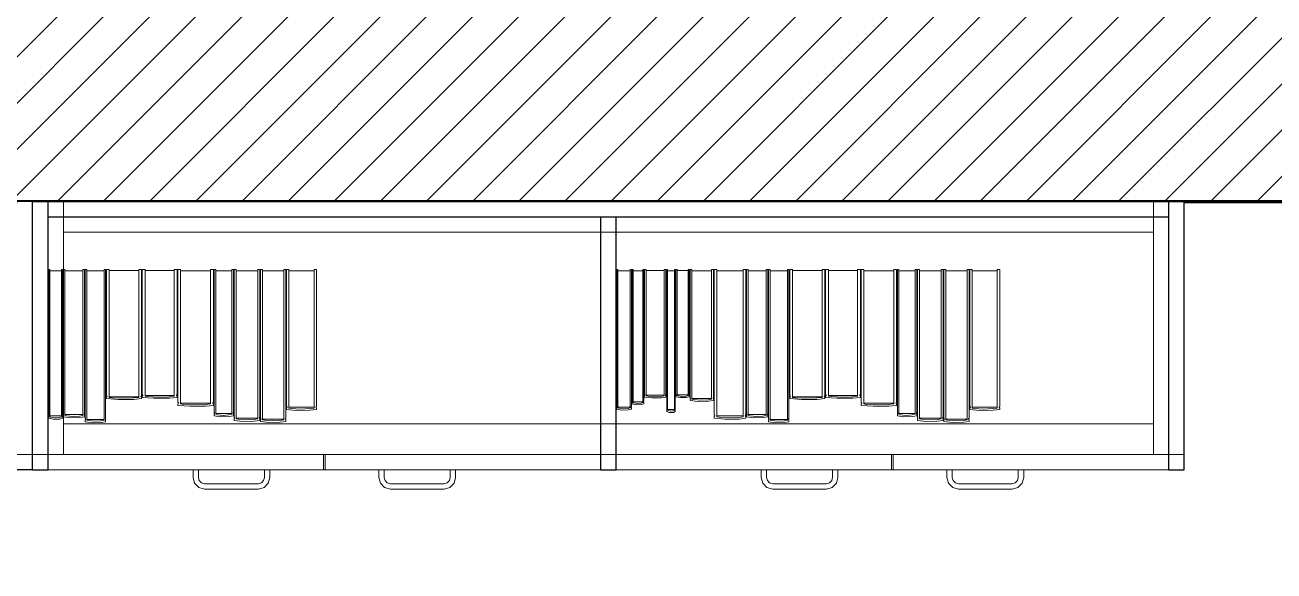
# Model space of a CAD drawing. Header units: inches. Extents: x -38 to 5698, y -33 to 92.
# Drawn here: x 324.61 to 326.237, y 10.968 to 11.68 of the extents above; entities that cross this region are included whole.
import ezdxf

# ---------------------------------------------------------------- set-up
doc = ezdxf.new("R2010")
doc.units = ezdxf.units.IN
doc.header["$MEASUREMENT"] = 0
doc.set_wipeout_variables(frame=1)
doc.linetypes.add('Wipeout_Contour', pattern=[1, 0, -1])
for name, color, linetype in [('02 _ ARQ _ ZON _ Espacio.3D', 7, 'Continuous'), ('Estructura - 04 MURO', 253, 'Continuous'), ('Interior - Mobiliario', 7, 'Continuous')]:
    doc.layers.add(name, color=color, linetype=linetype)

msp = doc.modelspace()

# ---------------------------------------------------------------- linework, layer by layer
at = {"layer": '02 _ ARQ _ ZON _ Espacio.3D', "color": 254, "linetype": 'Continuous', "lineweight": 0, "flags": 128}
msp.add_lwpolyline([(321.57, 16.9), (321.22, 16.9), (321.22, 7.7), (321.57, 7.7), (321.57, 8.1), (322.07, 8.1), (322.07, 7.35), (328.17, 7.35), (328.17, 7.7), (328.57, 7.7), (328.57, 8.1), (328.92, 8.1), (328.92, 11.45), (323.12, 11.45), (323.12, 16.1), (321.57, 16.1)], close=True, dxfattribs=at)
at = {"layer": 'Interior - Mobiliario', "color": 175, "linetype": 'Continuous', "lineweight": 13}
for p, q in [((324.64, 11.43), (326.1, 11.43)), ((324.64, 11.12), (324.64, 11.43)), ((326.1, 11.43), (326.1, 11.12)), ((324.66, 11.16), (324.66, 11.41)), ((326.08, 11.41), (326.08, 11.16)), ((324.6574, 11.1693), (324.6574, 11.3613)), ((324.6574, 11.3613), (324.6589, 11.3613)), ((324.6589, 11.3613), (324.6589, 11.1716)), ((324.6599, 11.1734), (324.6599, 11.3613)), ((324.6599, 11.3613), (324.6621, 11.3613)), ((324.6621, 11.3613), (324.6621, 11.1711)), ((324.6621, 11.3594), (324.6853, 11.3594)), ((324.6853, 11.1711), (324.6853, 11.3613)), ((324.6853, 11.3613), (324.6875, 11.3613)), ((324.6875, 11.3613), (324.6875, 11.1734)), ((324.6885, 11.1671), (324.6885, 11.3613)), ((324.6885, 11.3613), (324.6907, 11.3613)), ((324.6907, 11.3613), (324.6907, 11.1648)), ((324.6907, 11.3594), (324.713, 11.3594)), ((324.713, 11.1648), (324.713, 11.3613)), ((324.713, 11.3613), (324.7151, 11.3613)), ((324.7151, 11.3613), (324.7151, 11.1671)), ((324.7161, 11.1966), (324.7161, 11.3613)), ((324.7161, 11.3613), (324.7198, 11.3613)), ((324.7198, 11.3613), (324.7198, 11.1945)), ((324.7198, 11.3597), (324.7582, 11.3597)), ((324.7582, 11.1945), (324.7582, 11.3613)), ((324.7582, 11.3613), (324.7618, 11.3613)), ((324.7618, 11.3613), (324.7618, 11.1966)), ((324.7628, 11.1981), (324.7628, 11.3613)), ((324.7628, 11.3613), (324.7665, 11.3613)), ((324.7665, 11.3613), (324.7665, 11.1961)), ((324.7665, 11.3597), (324.8045, 11.3597)), ((324.8045, 11.1961), (324.8045, 11.3613)), ((324.8045, 11.3613), (324.8081, 11.3613)), ((324.8081, 11.3613), (324.8081, 11.1981)), ((324.8091, 11.188), (324.8091, 11.3613)), ((324.8091, 11.3613), (324.8128, 11.3613)), ((324.8128, 11.3613), (324.8128, 11.1859)), ((324.8128, 11.3596), (324.8517, 11.3596)), ((324.8517, 11.1859), (324.8517, 11.3613)), ((324.8517, 11.3613), (324.8554, 11.3613)), ((324.8554, 11.3613), (324.8554, 11.188)), ((324.8564, 11.1748), (324.8564, 11.3613)), ((324.8564, 11.3613), (324.8584, 11.3613)), ((324.8584, 11.3613), (324.8584, 11.1725)), ((324.8584, 11.3594), (324.8795, 11.3594)), ((324.8795, 11.1725), (324.8795, 11.3613)), ((324.8795, 11.3613), (324.8815, 11.3613)), ((324.8815, 11.3613), (324.8815, 11.1748)), ((324.8825, 11.1689), (324.8825, 11.3613)), ((324.8825, 11.3613), (324.8852, 11.3613)), ((324.8852, 11.3613), (324.8852, 11.1665)), ((324.8852, 11.3594), (324.9132, 11.3594)), ((324.9132, 11.1665), (324.9132, 11.3613)), ((324.9132, 11.3613), (324.9159, 11.3613)), ((324.9159, 11.3613), (324.9159, 11.1689)), ((324.9169, 11.1676), (324.9169, 11.3613)), ((324.9169, 11.3613), (324.9195, 11.3613)), ((324.9195, 11.3613), (324.9195, 11.1652)), ((324.9195, 11.3594), (324.9471, 11.3594)), ((324.9471, 11.1652), (324.9471, 11.3613)), ((324.9471, 11.3613), (324.9498, 11.3613)), ((324.9498, 11.3613), (324.9498, 11.1676)), ((324.9508, 11.1828), (324.9508, 11.3613)), ((324.9508, 11.3613), (324.9539, 11.3613)), ((324.9539, 11.3613), (324.9539, 11.1806)), ((324.9539, 11.3595), (324.9865, 11.3595)), ((324.9865, 11.1806), (324.9865, 11.3613)), ((324.9865, 11.3613), (324.9896, 11.3613)), ((324.9896, 11.3613), (324.9896, 11.1828)), ((325.3984, 11.181), (325.3984, 11.3613)), ((325.3984, 11.3613), (325.4, 11.3613)), ((325.4, 11.3613), (325.4, 11.1832)), ((325.401, 11.19), (325.401, 11.3613)), ((325.401, 11.3613), (325.4022, 11.3613)), ((325.4022, 11.3613), (325.4022, 11.1879)), ((325.4022, 11.3596), (325.4149, 11.3596)), ((325.4149, 11.1879), (325.4149, 11.3613)), ((325.4149, 11.3613), (325.4161, 11.3613)), ((325.4161, 11.3613), (325.4161, 11.19)), ((325.4171, 11.1985), (325.4171, 11.3613)), ((325.4171, 11.3613), (325.4193, 11.3613)), ((325.4193, 11.3613), (325.4193, 11.1965)), ((325.4193, 11.3597), (325.4427, 11.3597)), ((325.4427, 11.1965), (325.4427, 11.3613)), ((325.4427, 11.3613), (325.445, 11.3613)), ((325.445, 11.3613), (325.445, 11.1985)), ((325.446, 11.18), (325.446, 11.3613)), ((325.446, 11.3613), (325.4468, 11.3613)), ((325.4468, 11.3613), (325.4468, 11.1778)), ((325.4468, 11.3595), (325.4561, 11.3595)), ((325.4561, 11.1778), (325.4561, 11.3613)), ((325.4561, 11.3613), (325.457, 11.3613)), ((325.457, 11.3613), (325.457, 11.18)), ((325.458, 11.199), (325.458, 11.3613)), ((325.458, 11.3613), (325.4594, 11.3613)), ((325.4594, 11.3613), (325.4594, 11.197)), ((325.4594, 11.3597), (325.4739, 11.3597)), ((325.4739, 11.197), (325.4739, 11.3613)), ((325.4739, 11.3613), (325.4753, 11.3613)), ((325.4753, 11.3613), (325.4753, 11.199)), ((325.4763, 11.1942), (325.4763, 11.3613)), ((325.4763, 11.3613), (325.4788, 11.3613)), ((325.4788, 11.3613), (325.4788, 11.1922)), ((325.4788, 11.3596), (325.5044, 11.3596)), ((325.5044, 11.1922), (325.5044, 11.3613)), ((325.5044, 11.3613), (325.5068, 11.3613)), ((325.5068, 11.3613), (325.5068, 11.1942)), ((325.5078, 11.1716), (325.5078, 11.3613)), ((325.5078, 11.3613), (325.5111, 11.3613)), ((325.5111, 11.3613), (325.5111, 11.1693)), ((325.5111, 11.3594), (325.5457, 11.3594)), ((325.5457, 11.1693), (325.5457, 11.3613)), ((325.5457, 11.3613), (325.549, 11.3613)), ((325.549, 11.3613), (325.549, 11.1716)), ((325.55, 11.1734), (325.55, 11.3613)), ((325.55, 11.3613), (325.5522, 11.3613)), ((325.5522, 11.3613), (325.5522, 11.1711)), ((325.5522, 11.3594), (325.5754, 11.3594)), ((325.5754, 11.1711), (325.5754, 11.3613)), ((325.5754, 11.3613), (325.5776, 11.3613)), ((325.5776, 11.3613), (325.5776, 11.1734)), ((325.5786, 11.1671), (325.5786, 11.3613)), ((325.5786, 11.3613), (325.5808, 11.3613)), ((325.5808, 11.3613), (325.5808, 11.1648)), ((325.5808, 11.3594), (325.6031, 11.3594)), ((325.6031, 11.1648), (325.6031, 11.3613)), ((325.6031, 11.3613), (325.6052, 11.3613)), ((325.6052, 11.3613), (325.6052, 11.1671)), ((325.6062, 11.1966), (325.6062, 11.3613)), ((325.6062, 11.3613), (325.6099, 11.3613)), ((325.6099, 11.3613), (325.6099, 11.1945)), ((325.6099, 11.3597), (325.6483, 11.3597)), ((325.6483, 11.1945), (325.6483, 11.3613)), ((325.6483, 11.3613), (325.6519, 11.3613)), ((325.6519, 11.3613), (325.6519, 11.1966)), ((325.6529, 11.1981), (325.6529, 11.3613)), ((325.6529, 11.3613), (325.6566, 11.3613)), ((325.6566, 11.3613), (325.6566, 11.1961)), ((325.6566, 11.3597), (325.6946, 11.3597)), ((325.6946, 11.1961), (325.6946, 11.3613)), ((325.6946, 11.3613), (325.6982, 11.3613)), ((325.6982, 11.3613), (325.6982, 11.1981)), ((325.6992, 11.188), (325.6992, 11.3613)), ((325.6992, 11.3613), (325.7029, 11.3613)), ((325.7029, 11.3613), (325.7029, 11.1859)), ((325.7029, 11.3596), (325.7418, 11.3596)), ((325.7418, 11.1859), (325.7418, 11.3613)), ((325.7418, 11.3613), (325.7455, 11.3613)), ((325.7455, 11.3613), (325.7455, 11.188)), ((325.7465, 11.1748), (325.7465, 11.3613)), ((325.7465, 11.3613), (325.7485, 11.3613)), ((325.7485, 11.3613), (325.7485, 11.1725)), ((325.7485, 11.3594), (325.7696, 11.3594)), ((325.7696, 11.1725), (325.7696, 11.3613)), ((325.7696, 11.3613), (325.7716, 11.3613)), ((325.7716, 11.3613), (325.7716, 11.1748)), ((325.7726, 11.1689), (325.7726, 11.3613)), ((325.7726, 11.3613), (325.7753, 11.3613)), ((325.7753, 11.3613), (325.7753, 11.1665)), ((325.7753, 11.3594), (325.8033, 11.3594)), ((325.8033, 11.1665), (325.8033, 11.3613)), ((325.8033, 11.3613), (325.806, 11.3613)), ((325.806, 11.3613), (325.806, 11.1689)), ((325.807, 11.1676), (325.807, 11.3613)), ((325.807, 11.3613), (325.8096, 11.3613)), ((325.8096, 11.3613), (325.8096, 11.1652)), ((325.8096, 11.3594), (325.8372, 11.3594)), ((325.8372, 11.1652), (325.8372, 11.3613)), ((325.8372, 11.3613), (325.8399, 11.3613)), ((325.8399, 11.3613), (325.8399, 11.1676)), ((325.8409, 11.1828), (325.8409, 11.3613)), ((325.8409, 11.3613), (325.844, 11.3613)), ((325.844, 11.3613), (325.844, 11.1806)), ((325.844, 11.3595), (325.8766, 11.3595)), ((325.8766, 11.1806), (325.8766, 11.3613)), ((325.8766, 11.3613), (325.8797, 11.3613)), ((325.8797, 11.3613), (325.8797, 11.1828)), ((324.7163, 11.1965), (324.7161, 11.1966)), ((324.7161, 11.1947), (324.7164, 11.1948)), ((324.7161, 11.1929), (324.7161, 11.1947)), ((324.7166, 11.1962), (324.7163, 11.1965)), ((324.7164, 11.1948), (324.7166, 11.195)), ((324.7168, 11.196), (324.7166, 11.1962)), ((324.7166, 11.195), (324.7168, 11.1953)), ((324.7169, 11.1958), (324.7168, 11.196)), ((324.7168, 11.1953), (324.7169, 11.1955)), ((324.7169, 11.1955), (324.7169, 11.1958)), ((324.7582, 11.1954), (324.7198, 11.1954)), ((324.7198, 11.1945), (324.7232, 11.194)), ((324.7513, 11.1938), (324.7582, 11.1945)), ((324.7612, 11.196), (324.7611, 11.1957)), ((324.7611, 11.1957), (324.7611, 11.1955)), ((324.7611, 11.1955), (324.7612, 11.1952)), ((324.7613, 11.1962), (324.7612, 11.196)), ((324.7612, 11.1952), (324.7614, 11.195)), ((324.7616, 11.1964), (324.7613, 11.1962)), ((324.7614, 11.195), (324.7617, 11.1948)), ((324.7618, 11.1966), (324.7616, 11.1964)), ((324.7617, 11.1948), (324.7618, 11.1947)), ((324.7618, 11.1947), (324.7618, 11.1929)), ((324.763, 11.198), (324.7628, 11.1981)), ((324.7628, 11.1962), (324.7631, 11.1964)), ((324.7628, 11.1944), (324.7628, 11.1962)), ((324.7779, 11.1933), (324.7628, 11.1944)), ((324.7633, 11.1978), (324.763, 11.198)), ((324.7631, 11.1964), (324.7633, 11.1966)), ((324.7635, 11.1976), (324.7633, 11.1978)), ((324.7633, 11.1966), (324.7635, 11.1968)), ((324.7636, 11.1973), (324.7635, 11.1976)), ((324.7635, 11.1968), (324.7636, 11.1971)), ((324.7636, 11.1971), (324.7636, 11.1973)), ((324.8045, 11.1969), (324.7665, 11.1969)), ((324.7665, 11.1961), (324.7699, 11.1956)), ((324.7699, 11.1956), (324.7838, 11.1949)), ((324.7838, 11.1949), (324.7977, 11.1953)), ((324.7977, 11.1953), (324.8045, 11.1961)), ((324.8081, 11.1944), (324.7982, 11.1935)), ((324.8075, 11.1975), (324.8074, 11.1973)), ((324.8074, 11.1973), (324.8074, 11.197)), ((324.8074, 11.197), (324.8075, 11.1968)), ((324.8076, 11.1977), (324.8075, 11.1975)), ((324.8075, 11.1968), (324.8077, 11.1965)), ((324.8079, 11.1979), (324.8076, 11.1977)), ((324.8077, 11.1965), (324.808, 11.1963)), ((324.8081, 11.1981), (324.8079, 11.1979)), ((324.808, 11.1963), (324.8081, 11.1962)), ((324.8081, 11.1962), (324.8081, 11.1944)), ((325.4172, 11.1984), (325.4171, 11.1985)), ((325.4171, 11.1967), (325.4172, 11.1968)), ((325.4171, 11.1949), (325.4171, 11.1967)), ((325.4264, 11.1937), (325.4171, 11.1949)), ((325.4174, 11.1982), (325.4172, 11.1984)), ((325.4172, 11.1968), (325.4174, 11.197)), ((325.4175, 11.198), (325.4174, 11.1982)), ((325.4174, 11.197), (325.4175, 11.1973)), ((325.4175, 11.1977), (325.4175, 11.198)), ((325.4175, 11.1975), (325.4175, 11.1977)), ((325.4175, 11.1973), (325.4175, 11.1975)), ((325.4427, 11.1974), (325.4193, 11.1974)), ((325.4193, 11.1965), (325.4214, 11.196)), ((325.4214, 11.196), (325.43, 11.1953)), ((325.43, 11.1953), (325.4386, 11.1958)), ((325.4386, 11.1958), (325.4427, 11.1965)), ((325.445, 11.1949), (325.4388, 11.194)), ((325.4447, 11.1982), (325.4445, 11.1979)), ((325.4445, 11.1979), (325.4445, 11.1977)), ((325.4445, 11.1977), (325.4445, 11.1974)), ((325.4445, 11.1974), (325.4446, 11.1972)), ((325.4446, 11.1972), (325.4447, 11.197)), ((325.4448, 11.1984), (325.4447, 11.1982)), ((325.4447, 11.197), (325.4449, 11.1968)), ((325.445, 11.1985), (325.4448, 11.1984)), ((325.4449, 11.1968), (325.445, 11.1967)), ((325.445, 11.1967), (325.445, 11.1949)), ((325.458, 11.1989), (325.458, 11.199)), ((325.4581, 11.1987), (325.458, 11.1989)), ((325.458, 11.1971), (325.4581, 11.1973)), ((325.458, 11.1953), (325.458, 11.1971)), ((325.4638, 11.1942), (325.458, 11.1953)), ((325.4582, 11.1984), (325.4581, 11.1987)), ((325.4581, 11.1973), (325.4582, 11.1975)), ((325.4583, 11.1982), (325.4582, 11.1984)), ((325.4582, 11.1977), (325.4583, 11.198)), ((325.4582, 11.1975), (325.4582, 11.1977)), ((325.4583, 11.198), (325.4583, 11.1982)), ((325.4739, 11.1978), (325.4594, 11.1978)), ((325.4594, 11.197), (325.4607, 11.1965)), ((325.4607, 11.1965), (325.466, 11.1958)), ((325.4715, 11.1944), (325.4638, 11.1942)), ((325.466, 11.1958), (325.4713, 11.1962)), ((325.4713, 11.1962), (325.4739, 11.197)), ((325.4753, 11.1953), (325.4715, 11.1944)), ((325.4751, 11.1984), (325.475, 11.1981)), ((325.475, 11.1981), (325.4751, 11.1979)), ((325.4752, 11.1988), (325.4751, 11.1986)), ((325.4751, 11.1986), (325.4751, 11.1984)), ((325.4751, 11.1979), (325.4751, 11.1977)), ((325.4751, 11.1977), (325.4752, 11.1974)), ((325.4753, 11.199), (325.4752, 11.1988)), ((325.4752, 11.1974), (325.4753, 11.1972)), ((325.4753, 11.1972), (325.4753, 11.1971)), ((325.4753, 11.1971), (325.4753, 11.1953)), ((325.6064, 11.1965), (325.6062, 11.1966)), ((325.6062, 11.1947), (325.6065, 11.1948)), ((325.6062, 11.1929), (325.6062, 11.1947)), ((325.6067, 11.1962), (325.6064, 11.1965)), ((325.6065, 11.1948), (325.6067, 11.195)), ((325.6069, 11.196), (325.6067, 11.1962)), ((325.6067, 11.195), (325.6069, 11.1953)), ((325.607, 11.1958), (325.6069, 11.196)), ((325.6069, 11.1953), (325.607, 11.1955)), ((325.607, 11.1955), (325.607, 11.1958)), ((325.6483, 11.1954), (325.6099, 11.1954)), ((325.6099, 11.1945), (325.6133, 11.194)), ((325.6414, 11.1938), (325.6483, 11.1945)), ((325.6513, 11.196), (325.6512, 11.1957)), ((325.6512, 11.1957), (325.6512, 11.1955)), ((325.6512, 11.1955), (325.6513, 11.1952)), ((325.6514, 11.1962), (325.6513, 11.196)), ((325.6513, 11.1952), (325.6515, 11.195)), ((325.6517, 11.1964), (325.6514, 11.1962)), ((325.6515, 11.195), (325.6518, 11.1948)), ((325.6519, 11.1966), (325.6517, 11.1964)), ((325.6518, 11.1948), (325.6519, 11.1947)), ((325.6519, 11.1947), (325.6519, 11.1929)), ((325.6531, 11.198), (325.6529, 11.1981)), ((325.6529, 11.1962), (325.6532, 11.1964)), ((325.6529, 11.1944), (325.6529, 11.1962)), ((325.668, 11.1933), (325.6529, 11.1944)), ((325.6534, 11.1978), (325.6531, 11.198)), ((325.6532, 11.1964), (325.6534, 11.1966)), ((325.6536, 11.1976), (325.6534, 11.1978)), ((325.6534, 11.1966), (325.6536, 11.1968)), ((325.6537, 11.1973), (325.6536, 11.1976)), ((325.6536, 11.1968), (325.6537, 11.1971)), ((325.6537, 11.1971), (325.6537, 11.1973)), ((325.6946, 11.1969), (325.6566, 11.1969)), ((325.6566, 11.1961), (325.66, 11.1956)), ((325.66, 11.1956), (325.6739, 11.1949)), ((325.6739, 11.1949), (325.6878, 11.1953)), ((325.6878, 11.1953), (325.6946, 11.1961)), ((325.6982, 11.1944), (325.6883, 11.1935)), ((325.6976, 11.1975), (325.6975, 11.1973)), ((325.6975, 11.1973), (325.6975, 11.197)), ((325.6975, 11.197), (325.6976, 11.1968)), ((325.6977, 11.1977), (325.6976, 11.1975)), ((325.6976, 11.1968), (325.6978, 11.1965)), ((325.698, 11.1979), (325.6977, 11.1977)), ((325.6978, 11.1965), (325.6981, 11.1963)), ((325.6982, 11.1981), (325.698, 11.1979)), ((325.6981, 11.1963), (325.6982, 11.1962)), ((325.6982, 11.1962), (325.6982, 11.1944)), ((324.7314, 11.1917), (324.7161, 11.1929)), ((324.7232, 11.194), (324.7373, 11.1933)), ((324.7518, 11.1919), (324.7314, 11.1917)), ((324.7373, 11.1933), (324.7513, 11.1938)), ((324.7618, 11.1929), (324.7518, 11.1919)), ((324.7982, 11.1935), (324.7779, 11.1933)), ((324.8093, 11.1879), (324.8091, 11.188)), ((324.8091, 11.1861), (324.8094, 11.1862)), ((324.8091, 11.1841), (324.8091, 11.1861)), ((324.8246, 11.183), (324.8091, 11.1841)), ((324.8096, 11.1877), (324.8093, 11.1879)), ((324.8094, 11.1862), (324.8096, 11.1865)), ((324.8098, 11.1875), (324.8096, 11.1877)), ((324.8096, 11.1865), (324.8098, 11.1867)), ((324.8099, 11.1872), (324.8098, 11.1875)), ((324.8098, 11.1867), (324.8099, 11.187)), ((324.8099, 11.187), (324.8099, 11.1872)), ((324.8517, 11.1868), (324.8128, 11.1868)), ((324.8128, 11.1859), (324.8163, 11.1854)), ((324.8163, 11.1854), (324.8305, 11.1847)), ((324.8453, 11.1832), (324.8246, 11.183)), ((324.8305, 11.1847), (324.8448, 11.1851)), ((324.8448, 11.1851), (324.8517, 11.1859)), ((324.8554, 11.1841), (324.8453, 11.1832)), ((324.8549, 11.1877), (324.8547, 11.1874)), ((324.8547, 11.1874), (324.8547, 11.1872)), ((324.8547, 11.1872), (324.8547, 11.1869)), ((324.8547, 11.1869), (324.8548, 11.1866)), ((324.8548, 11.1866), (324.855, 11.1864)), ((324.8552, 11.1879), (324.8549, 11.1877)), ((324.855, 11.1864), (324.8553, 11.1862)), ((324.8554, 11.188), (324.8552, 11.1879)), ((324.8553, 11.1862), (324.8554, 11.1861)), ((324.8554, 11.1861), (324.8554, 11.1841)), ((324.9509, 11.1827), (324.9508, 11.1828)), ((324.9508, 11.1808), (324.951, 11.1809)), ((324.9508, 11.1788), (324.9508, 11.1808)), ((324.9637, 11.1776), (324.9508, 11.1788)), ((324.9511, 11.1825), (324.9509, 11.1827)), ((324.951, 11.1809), (324.9512, 11.1812)), ((324.9513, 11.1822), (324.9511, 11.1825)), ((324.9512, 11.1812), (324.9513, 11.1814)), ((324.9514, 11.182), (324.9513, 11.1822)), ((324.9513, 11.1814), (324.9514, 11.1817)), ((324.9514, 11.1817), (324.9514, 11.182)), ((324.9865, 11.1816), (324.9539, 11.1816)), ((324.9539, 11.1806), (324.9568, 11.1801)), ((324.9568, 11.1801), (324.9687, 11.1793)), ((324.9687, 11.1793), (324.9807, 11.1798)), ((324.9807, 11.1798), (324.9865, 11.1806)), ((324.9896, 11.1788), (324.9811, 11.1778)), ((324.9891, 11.1822), (324.989, 11.1819)), ((324.989, 11.1819), (324.989, 11.1816)), ((324.989, 11.1816), (324.9891, 11.1814)), ((324.9892, 11.1824), (324.9891, 11.1822)), ((324.9891, 11.1814), (324.9892, 11.1811)), ((324.9894, 11.1827), (324.9892, 11.1824)), ((324.9892, 11.1811), (324.9895, 11.1809)), ((324.9896, 11.1828), (324.9894, 11.1827)), ((324.9895, 11.1809), (324.9896, 11.1808)), ((324.9896, 11.1808), (324.9896, 11.1788)), ((325.3898, 11.1797), (325.3956, 11.1801)), ((325.3956, 11.1801), (325.3984, 11.181)), ((325.4, 11.1792), (325.3958, 11.1782)), ((325.3997, 11.1825), (325.3996, 11.1823)), ((325.3996, 11.1823), (325.3996, 11.182)), ((325.3996, 11.182), (325.3997, 11.1817)), ((325.3999, 11.183), (325.3997, 11.1828)), ((325.3997, 11.1828), (325.3997, 11.1825)), ((325.3997, 11.1817), (325.3998, 11.1815)), ((325.3998, 11.1815), (325.3999, 11.1812)), ((325.4, 11.1832), (325.3999, 11.183)), ((325.3999, 11.1812), (325.4, 11.1811)), ((325.4, 11.1811), (325.4, 11.1792)), ((325.401, 11.1899), (325.401, 11.19)), ((325.4011, 11.1897), (325.401, 11.1899)), ((325.401, 11.1882), (325.4011, 11.1885)), ((325.401, 11.1881), (325.401, 11.1882)), ((325.401, 11.1862), (325.401, 11.1881)), ((325.406, 11.185), (325.401, 11.1862)), ((325.4012, 11.1895), (325.4011, 11.1897)), ((325.4011, 11.1885), (325.4012, 11.1887)), ((325.4012, 11.1892), (325.4012, 11.1895)), ((325.4012, 11.189), (325.4012, 11.1892)), ((325.4012, 11.1887), (325.4012, 11.189)), ((325.4149, 11.1888), (325.4022, 11.1888)), ((325.4022, 11.1879), (325.4033, 11.1874)), ((325.4033, 11.1874), (325.4079, 11.1867)), ((325.4128, 11.1852), (325.406, 11.185)), ((325.4079, 11.1867), (325.4126, 11.1871)), ((325.4126, 11.1871), (325.4149, 11.1879)), ((325.4161, 11.1862), (325.4128, 11.1852)), ((325.4159, 11.1894), (325.4158, 11.1892)), ((325.4158, 11.1892), (325.4158, 11.1889)), ((325.4158, 11.1889), (325.4159, 11.1886)), ((325.416, 11.1899), (325.4159, 11.1897)), ((325.4159, 11.1897), (325.4159, 11.1894)), ((325.4159, 11.1886), (325.4159, 11.1884)), ((325.4159, 11.1884), (325.416, 11.1882)), ((325.4161, 11.19), (325.416, 11.1899)), ((325.416, 11.1882), (325.4161, 11.1881)), ((325.4161, 11.1881), (325.4161, 11.1862)), ((325.4388, 11.194), (325.4264, 11.1937)), ((325.446, 11.1799), (325.446, 11.18)), ((325.4461, 11.1797), (325.446, 11.1799)), ((325.446, 11.1781), (325.4461, 11.1783)), ((325.446, 11.178), (325.446, 11.1781)), ((325.4461, 11.1794), (325.4461, 11.1797)), ((325.4461, 11.1792), (325.4461, 11.1794)), ((325.4461, 11.1789), (325.4461, 11.1792)), ((325.4461, 11.1786), (325.4461, 11.1789)), ((325.4461, 11.1783), (325.4461, 11.1786)), ((325.4561, 11.1787), (325.4468, 11.1787)), ((325.4569, 11.1796), (325.4568, 11.1794)), ((325.4568, 11.1794), (325.4568, 11.1791)), ((325.4568, 11.1791), (325.4568, 11.1788)), ((325.4568, 11.1788), (325.4568, 11.1785)), ((325.4568, 11.1785), (325.4569, 11.1783)), ((325.457, 11.18), (325.4569, 11.1799)), ((325.4569, 11.1799), (325.4569, 11.1796)), ((325.4569, 11.1783), (325.4569, 11.1781)), ((325.4569, 11.1781), (325.457, 11.178)), ((325.4765, 11.1941), (325.4763, 11.1942)), ((325.4763, 11.1923), (325.4765, 11.1925)), ((325.4763, 11.1905), (325.4763, 11.1923)), ((325.4865, 11.1893), (325.4763, 11.1905)), ((325.4766, 11.1939), (325.4765, 11.1941)), ((325.4765, 11.1925), (325.4767, 11.1927)), ((325.4768, 11.1937), (325.4766, 11.1939)), ((325.4767, 11.1927), (325.4768, 11.1929)), ((325.4768, 11.1934), (325.4768, 11.1937)), ((325.4768, 11.1932), (325.4768, 11.1934)), ((325.4768, 11.1929), (325.4768, 11.1932)), ((325.5044, 11.193), (325.4788, 11.193)), ((325.4788, 11.1922), (325.4811, 11.1917)), ((325.4811, 11.1917), (325.4904, 11.1909)), ((325.5002, 11.1895), (325.4865, 11.1893)), ((325.4904, 11.1909), (325.4998, 11.1914)), ((325.4998, 11.1914), (325.5044, 11.1922)), ((325.5068, 11.1905), (325.5002, 11.1895)), ((325.5064, 11.1936), (325.5063, 11.1934)), ((325.5063, 11.1934), (325.5063, 11.1931)), ((325.5063, 11.1931), (325.5064, 11.1929)), ((325.5065, 11.1938), (325.5064, 11.1936)), ((325.5064, 11.1929), (325.5065, 11.1926)), ((325.5067, 11.1941), (325.5065, 11.1938)), ((325.5065, 11.1926), (325.5067, 11.1924)), ((325.5068, 11.1942), (325.5067, 11.1941)), ((325.5067, 11.1924), (325.5068, 11.1923)), ((325.5068, 11.1923), (325.5068, 11.1905)), ((325.6215, 11.1917), (325.6062, 11.1929)), ((325.6133, 11.194), (325.6274, 11.1933)), ((325.6419, 11.1919), (325.6215, 11.1917)), ((325.6274, 11.1933), (325.6414, 11.1938)), ((325.6519, 11.1929), (325.6419, 11.1919)), ((325.6883, 11.1935), (325.668, 11.1933)), ((325.6994, 11.1879), (325.6992, 11.188)), ((325.6992, 11.1861), (325.6995, 11.1862)), ((325.6992, 11.1841), (325.6992, 11.1861)), ((325.7147, 11.183), (325.6992, 11.1841)), ((325.6997, 11.1877), (325.6994, 11.1879)), ((325.6995, 11.1862), (325.6997, 11.1865)), ((325.6999, 11.1875), (325.6997, 11.1877)), ((325.6997, 11.1865), (325.6999, 11.1867)), ((325.7, 11.1872), (325.6999, 11.1875)), ((325.6999, 11.1867), (325.7, 11.187)), ((325.7, 11.187), (325.7, 11.1872)), ((325.7418, 11.1868), (325.7029, 11.1868)), ((325.7029, 11.1859), (325.7064, 11.1854)), ((325.7064, 11.1854), (325.7206, 11.1847)), ((325.7354, 11.1832), (325.7147, 11.183)), ((325.7206, 11.1847), (325.7349, 11.1851)), ((325.7349, 11.1851), (325.7418, 11.1859)), ((325.7455, 11.1841), (325.7354, 11.1832)), ((325.745, 11.1877), (325.7448, 11.1874)), ((325.7448, 11.1874), (325.7448, 11.1872)), ((325.7448, 11.1872), (325.7448, 11.1869)), ((325.7448, 11.1869), (325.7449, 11.1866)), ((325.7449, 11.1866), (325.7451, 11.1864)), ((325.7453, 11.1879), (325.745, 11.1877)), ((325.7451, 11.1864), (325.7454, 11.1862)), ((325.7455, 11.188), (325.7453, 11.1879)), ((325.7454, 11.1862), (325.7455, 11.1861)), ((325.7455, 11.1861), (325.7455, 11.1841)), ((325.841, 11.1827), (325.8409, 11.1828)), ((325.8409, 11.1808), (325.8411, 11.1809)), ((325.8409, 11.1788), (325.8409, 11.1808)), ((325.8538, 11.1776), (325.8409, 11.1788)), ((325.8413, 11.1825), (325.841, 11.1827)), ((325.8411, 11.1809), (325.8413, 11.1812)), ((325.8414, 11.1822), (325.8413, 11.1825)), ((325.8413, 11.1812), (325.8414, 11.1814)), ((325.8415, 11.182), (325.8414, 11.1822)), ((325.8414, 11.1814), (325.8415, 11.1817)), ((325.8415, 11.1817), (325.8415, 11.182)), ((325.8766, 11.1816), (325.844, 11.1816)), ((325.844, 11.1806), (325.8469, 11.1801)), ((325.8469, 11.1801), (325.8588, 11.1793)), ((325.8588, 11.1793), (325.8708, 11.1798)), ((325.8708, 11.1798), (325.8766, 11.1806)), ((325.8797, 11.1788), (325.8712, 11.1778)), ((325.8792, 11.1822), (325.8791, 11.1819)), ((325.8791, 11.1819), (325.8791, 11.1816)), ((325.8791, 11.1816), (325.8792, 11.1814)), ((325.8793, 11.1824), (325.8792, 11.1822)), ((325.8792, 11.1814), (325.8793, 11.1811)), ((325.8795, 11.1827), (325.8793, 11.1824)), ((325.8793, 11.1811), (325.8796, 11.1809)), ((325.8797, 11.1828), (325.8795, 11.1827)), ((325.8796, 11.1809), (325.8797, 11.1808)), ((325.8797, 11.1808), (325.8797, 11.1788)), ((324.6493, 11.1679), (324.6548, 11.1684)), ((324.6548, 11.1684), (324.6574, 11.1693)), ((324.6589, 11.1673), (324.655, 11.1663)), ((324.6587, 11.1712), (324.6586, 11.1709)), ((324.6586, 11.1709), (324.6586, 11.1706)), ((324.6586, 11.1706), (324.6586, 11.1704)), ((324.6586, 11.1704), (324.6586, 11.1701)), ((324.6586, 11.1701), (324.6587, 11.1698)), ((324.6588, 11.1714), (324.6587, 11.1712)), ((324.6587, 11.1698), (324.6588, 11.1696)), ((324.6589, 11.1716), (324.6588, 11.1714)), ((324.6588, 11.1696), (324.6589, 11.1695)), ((324.6589, 11.1695), (324.6589, 11.1673)), ((324.66, 11.1733), (324.6599, 11.1734)), ((324.6599, 11.1713), (324.66, 11.1714)), ((324.6599, 11.1692), (324.6599, 11.1713)), ((324.6691, 11.1679), (324.6599, 11.1692)), ((324.6602, 11.1731), (324.66, 11.1733)), ((324.66, 11.1714), (324.6602, 11.1717)), ((324.6603, 11.1728), (324.6602, 11.1731)), ((324.6602, 11.1717), (324.6603, 11.1719)), ((324.6603, 11.1725), (324.6603, 11.1728)), ((324.6603, 11.1722), (324.6603, 11.1725)), ((324.6603, 11.1719), (324.6603, 11.1722)), ((324.6853, 11.1721), (324.6621, 11.1721)), ((324.6621, 11.1711), (324.6642, 11.1705)), ((324.6642, 11.1705), (324.6727, 11.1697)), ((324.6815, 11.1681), (324.6691, 11.1679)), ((324.6727, 11.1697), (324.6812, 11.1702)), ((324.6812, 11.1702), (324.6853, 11.1711)), ((324.6875, 11.1692), (324.6815, 11.1681)), ((324.6872, 11.173), (324.6871, 11.1727)), ((324.6871, 11.1727), (324.6871, 11.1724)), ((324.6871, 11.1724), (324.6871, 11.1722)), ((324.6871, 11.1722), (324.6872, 11.1719)), ((324.6874, 11.1732), (324.6872, 11.173)), ((324.6872, 11.1719), (324.6873, 11.1716)), ((324.6873, 11.1716), (324.6874, 11.1714)), ((324.6875, 11.1734), (324.6874, 11.1732)), ((324.6874, 11.1714), (324.6875, 11.1713)), ((324.6875, 11.1713), (324.6875, 11.1692)), ((324.6886, 11.167), (324.6885, 11.1671)), ((324.6885, 11.1649), (324.6887, 11.1651)), ((324.6885, 11.1628), (324.6885, 11.1649)), ((324.6974, 11.1614), (324.6885, 11.1628)), ((324.6888, 11.1668), (324.6886, 11.167)), ((324.6887, 11.1651), (324.6888, 11.1653)), ((324.6889, 11.1665), (324.6888, 11.1668)), ((324.6888, 11.1653), (324.6889, 11.1656)), ((324.689, 11.1662), (324.6889, 11.1665)), ((324.6889, 11.1656), (324.689, 11.1659)), ((324.689, 11.1659), (324.689, 11.1662)), ((324.713, 11.1657), (324.6907, 11.1657)), ((324.6907, 11.1648), (324.6927, 11.1642)), ((324.6927, 11.1642), (324.7008, 11.1633)), ((324.7008, 11.1633), (324.709, 11.1638)), ((324.709, 11.1638), (324.713, 11.1648)), ((324.7151, 11.1628), (324.7093, 11.1617)), ((324.7148, 11.1667), (324.7147, 11.1664)), ((324.7147, 11.1664), (324.7147, 11.1661)), ((324.7147, 11.1661), (324.7147, 11.1658)), ((324.7147, 11.1658), (324.7147, 11.1656)), ((324.7147, 11.1656), (324.7149, 11.1653)), ((324.715, 11.167), (324.7148, 11.1667)), ((324.7149, 11.1653), (324.715, 11.165)), ((324.7151, 11.1671), (324.715, 11.167)), ((324.715, 11.165), (324.7151, 11.1649)), ((324.7151, 11.1649), (324.7151, 11.1628)), ((324.8565, 11.1747), (324.8564, 11.1748)), ((324.8564, 11.1727), (324.8566, 11.1728)), ((324.8564, 11.1706), (324.8564, 11.1727)), ((324.8648, 11.1693), (324.8564, 11.1706)), ((324.8567, 11.1744), (324.8565, 11.1747)), ((324.8566, 11.1728), (324.8567, 11.1731)), ((324.8568, 11.1742), (324.8567, 11.1744)), ((324.8567, 11.1731), (324.8568, 11.1733)), ((324.8568, 11.1739), (324.8568, 11.1742)), ((324.8569, 11.1736), (324.8568, 11.1739)), ((324.8568, 11.1733), (324.8569, 11.1736)), ((324.8795, 11.1734), (324.8584, 11.1734)), ((324.8584, 11.1725), (324.8603, 11.1719)), ((324.8603, 11.1719), (324.868, 11.1711)), ((324.876, 11.1695), (324.8648, 11.1693)), ((324.868, 11.1711), (324.8757, 11.1716)), ((324.8757, 11.1716), (324.8795, 11.1725)), ((324.8815, 11.1706), (324.876, 11.1695)), ((324.8812, 11.1744), (324.8811, 11.1741)), ((324.8811, 11.1741), (324.8811, 11.1738)), ((324.8811, 11.1738), (324.8811, 11.1735)), ((324.8811, 11.1735), (324.8811, 11.1733)), ((324.8811, 11.1733), (324.8812, 11.173)), ((324.8814, 11.1746), (324.8812, 11.1744)), ((324.8812, 11.173), (324.8814, 11.1728)), ((324.8815, 11.1748), (324.8814, 11.1746)), ((324.8814, 11.1728), (324.8815, 11.1727)), ((324.8815, 11.1727), (324.8815, 11.1706)), ((324.8826, 11.1688), (324.8825, 11.1689)), ((324.8825, 11.1667), (324.8827, 11.1668)), ((324.8825, 11.1645), (324.8825, 11.1667)), ((324.8936, 11.1632), (324.8825, 11.1645)), ((324.8828, 11.1685), (324.8826, 11.1688)), ((324.8827, 11.1668), (324.8829, 11.1671)), ((324.883, 11.1682), (324.8828, 11.1685)), ((324.8829, 11.1671), (324.883, 11.1674)), ((324.883, 11.1679), (324.883, 11.1682)), ((324.8831, 11.1677), (324.883, 11.1679)), ((324.883, 11.1674), (324.8831, 11.1677)), ((324.9132, 11.1675), (324.8852, 11.1675)), ((324.8852, 11.1665), (324.8877, 11.1659)), ((324.8877, 11.1659), (324.8979, 11.1651)), ((324.9086, 11.1635), (324.8936, 11.1632)), ((324.8979, 11.1651), (324.9082, 11.1656)), ((324.9082, 11.1656), (324.9132, 11.1665)), ((324.9159, 11.1645), (324.9086, 11.1635)), ((324.9154, 11.1682), (324.9153, 11.1679)), ((324.9153, 11.1679), (324.9153, 11.1676)), ((324.9153, 11.1676), (324.9154, 11.1673)), ((324.9155, 11.1684), (324.9154, 11.1682)), ((324.9154, 11.1673), (324.9156, 11.167)), ((324.9157, 11.1687), (324.9155, 11.1684)), ((324.9156, 11.167), (324.9158, 11.1668)), ((324.9159, 11.1689), (324.9157, 11.1687)), ((324.9158, 11.1668), (324.9159, 11.1667)), ((324.9159, 11.1667), (324.9159, 11.1645)), ((324.917, 11.1675), (324.9169, 11.1676)), ((324.9169, 11.1654), (324.9171, 11.1655)), ((324.9169, 11.1632), (324.9169, 11.1654)), ((324.9279, 11.1619), (324.9169, 11.1632)), ((324.9172, 11.1672), (324.917, 11.1675)), ((324.9171, 11.1655), (324.9173, 11.1658)), ((324.9174, 11.1669), (324.9172, 11.1672)), ((324.9173, 11.1658), (324.9174, 11.1661)), ((324.9174, 11.1667), (324.9174, 11.1669)), ((324.9174, 11.1664), (324.9174, 11.1667)), ((324.9174, 11.1661), (324.9174, 11.1664)), ((324.9471, 11.1662), (324.9195, 11.1662)), ((324.9195, 11.1652), (324.922, 11.1646)), ((324.922, 11.1646), (324.9321, 11.1638)), ((324.9426, 11.1621), (324.9279, 11.1619)), ((324.9321, 11.1638), (324.9422, 11.1643)), ((324.9422, 11.1643), (324.9471, 11.1652)), ((324.9498, 11.1632), (324.9426, 11.1621)), ((324.9493, 11.1669), (324.9492, 11.1666)), ((324.9492, 11.1666), (324.9492, 11.1663)), ((324.9492, 11.1663), (324.9493, 11.166)), ((324.9494, 11.1672), (324.9493, 11.1669)), ((324.9493, 11.166), (324.9494, 11.1657)), ((324.9496, 11.1674), (324.9494, 11.1672)), ((324.9494, 11.1657), (324.9496, 11.1655)), ((324.9498, 11.1676), (324.9496, 11.1674)), ((324.9496, 11.1655), (324.9498, 11.1654)), ((324.9498, 11.1654), (324.9498, 11.1632)), ((324.9811, 11.1778), (324.9637, 11.1776)), ((325.446, 11.1759), (325.446, 11.178)), ((325.4496, 11.1747), (325.446, 11.1759)), ((325.4468, 11.1778), (325.4477, 11.1772)), ((325.4477, 11.1772), (325.4511, 11.1765)), ((325.4546, 11.1749), (325.4496, 11.1747)), ((325.4511, 11.1765), (325.4544, 11.1769)), ((325.4544, 11.1769), (325.4561, 11.1778)), ((325.457, 11.1759), (325.4546, 11.1749)), ((325.457, 11.178), (325.457, 11.1759)), ((325.508, 11.1715), (325.5078, 11.1716)), ((325.5078, 11.1695), (325.5081, 11.1696)), ((325.5078, 11.1673), (325.5078, 11.1695)), ((325.5216, 11.166), (325.5078, 11.1673)), ((325.5083, 11.1712), (325.508, 11.1715)), ((325.5081, 11.1696), (325.5083, 11.1699)), ((325.5084, 11.171), (325.5083, 11.1712)), ((325.5083, 11.1699), (325.5085, 11.1701)), ((325.5085, 11.1707), (325.5084, 11.171)), ((325.5085, 11.1704), (325.5085, 11.1707)), ((325.5085, 11.1701), (325.5085, 11.1704)), ((325.5457, 11.1703), (325.5111, 11.1703)), ((325.5111, 11.1693), (325.5143, 11.1687)), ((325.5143, 11.1687), (325.5269, 11.1679)), ((325.54, 11.1663), (325.5216, 11.166)), ((325.5269, 11.1679), (325.5395, 11.1684)), ((325.5395, 11.1684), (325.5457, 11.1693)), ((325.549, 11.1673), (325.54, 11.1663)), ((325.5484, 11.1709), (325.5483, 11.1706)), ((325.5483, 11.1706), (325.5483, 11.1704)), ((325.5483, 11.1704), (325.5484, 11.1701)), ((325.5485, 11.1712), (325.5484, 11.1709)), ((325.5484, 11.1701), (325.5486, 11.1698)), ((325.5488, 11.1714), (325.5485, 11.1712)), ((325.5486, 11.1698), (325.5488, 11.1696)), ((325.549, 11.1716), (325.5488, 11.1714)), ((325.5488, 11.1696), (325.549, 11.1695)), ((325.549, 11.1695), (325.549, 11.1673)), ((325.5501, 11.1733), (325.55, 11.1734)), ((325.55, 11.1713), (325.5501, 11.1714)), ((325.55, 11.1692), (325.55, 11.1713)), ((325.5592, 11.1679), (325.55, 11.1692)), ((325.5503, 11.1731), (325.5501, 11.1733)), ((325.5501, 11.1714), (325.5503, 11.1717)), ((325.5504, 11.1728), (325.5503, 11.1731)), ((325.5503, 11.1717), (325.5504, 11.1719)), ((325.5504, 11.1725), (325.5504, 11.1728)), ((325.5504, 11.1722), (325.5504, 11.1725)), ((325.5504, 11.1719), (325.5504, 11.1722)), ((325.5754, 11.1721), (325.5522, 11.1721)), ((325.5522, 11.1711), (325.5543, 11.1705)), ((325.5543, 11.1705), (325.5628, 11.1697)), ((325.5716, 11.1681), (325.5592, 11.1679)), ((325.5628, 11.1697), (325.5713, 11.1702)), ((325.5713, 11.1702), (325.5754, 11.1711)), ((325.5776, 11.1692), (325.5716, 11.1681)), ((325.5773, 11.173), (325.5772, 11.1727)), ((325.5772, 11.1727), (325.5772, 11.1724)), ((325.5772, 11.1724), (325.5772, 11.1722)), ((325.5772, 11.1722), (325.5773, 11.1719)), ((325.5775, 11.1732), (325.5773, 11.173)), ((325.5773, 11.1719), (325.5774, 11.1716)), ((325.5774, 11.1716), (325.5775, 11.1714)), ((325.5776, 11.1734), (325.5775, 11.1732)), ((325.5775, 11.1714), (325.5776, 11.1713)), ((325.5776, 11.1713), (325.5776, 11.1692)), ((325.5788, 11.167), (325.5786, 11.1671)), ((325.5786, 11.1649), (325.5788, 11.1651)), ((325.5786, 11.1628), (325.5786, 11.1649)), ((325.5875, 11.1614), (325.5786, 11.1628)), ((325.5789, 11.1668), (325.5788, 11.167)), ((325.5788, 11.1651), (325.5789, 11.1653)), ((325.579, 11.1665), (325.5789, 11.1668)), ((325.5789, 11.1653), (325.579, 11.1656)), ((325.5791, 11.1662), (325.579, 11.1665)), ((325.579, 11.1656), (325.5791, 11.1659)), ((325.5791, 11.1659), (325.5791, 11.1662)), ((325.6031, 11.1657), (325.5808, 11.1657)), ((325.5808, 11.1648), (325.5828, 11.1642)), ((325.5828, 11.1642), (325.5909, 11.1633)), ((325.5909, 11.1633), (325.5991, 11.1638)), ((325.5991, 11.1638), (325.6031, 11.1648)), ((325.6052, 11.1628), (325.5994, 11.1617)), ((325.6049, 11.1667), (325.6048, 11.1664)), ((325.6048, 11.1664), (325.6048, 11.1661)), ((325.6048, 11.1661), (325.6048, 11.1658)), ((325.6048, 11.1658), (325.6048, 11.1656)), ((325.6048, 11.1656), (325.605, 11.1653)), ((325.6051, 11.167), (325.6049, 11.1667)), ((325.605, 11.1653), (325.6051, 11.165)), ((325.6052, 11.1671), (325.6051, 11.167)), ((325.6051, 11.165), (325.6052, 11.1649)), ((325.6052, 11.1649), (325.6052, 11.1628)), ((325.7466, 11.1747), (325.7465, 11.1748)), ((325.7465, 11.1727), (325.7467, 11.1728)), ((325.7465, 11.1706), (325.7465, 11.1727)), ((325.7549, 11.1693), (325.7465, 11.1706)), ((325.7468, 11.1744), (325.7466, 11.1747)), ((325.7467, 11.1728), (325.7468, 11.1731)), ((325.7469, 11.1742), (325.7468, 11.1744)), ((325.7468, 11.1731), (325.7469, 11.1733)), ((325.747, 11.1739), (325.7469, 11.1742)), ((325.7469, 11.1733), (325.747, 11.1736)), ((325.747, 11.1736), (325.747, 11.1739)), ((325.7696, 11.1734), (325.7485, 11.1734)), ((325.7485, 11.1725), (325.7504, 11.1719)), ((325.7504, 11.1719), (325.7581, 11.1711)), ((325.7661, 11.1695), (325.7549, 11.1693)), ((325.7581, 11.1711), (325.7658, 11.1716)), ((325.7658, 11.1716), (325.7696, 11.1725)), ((325.7716, 11.1706), (325.7661, 11.1695)), ((325.7713, 11.1744), (325.7712, 11.1741)), ((325.7712, 11.1741), (325.7712, 11.1738)), ((325.7712, 11.1738), (325.7712, 11.1735)), ((325.7712, 11.1735), (325.7712, 11.1733)), ((325.7712, 11.1733), (325.7713, 11.173)), ((325.7715, 11.1746), (325.7713, 11.1744)), ((325.7713, 11.173), (325.7715, 11.1728)), ((325.7716, 11.1748), (325.7715, 11.1746)), ((325.7715, 11.1728), (325.7716, 11.1727)), ((325.7716, 11.1727), (325.7716, 11.1706)), ((325.7727, 11.1688), (325.7726, 11.1689)), ((325.7726, 11.1667), (325.7728, 11.1668)), ((325.7726, 11.1645), (325.7726, 11.1667)), ((325.7837, 11.1632), (325.7726, 11.1645)), ((325.7729, 11.1685), (325.7727, 11.1688)), ((325.7728, 11.1668), (325.773, 11.1671)), ((325.7731, 11.1682), (325.7729, 11.1685)), ((325.773, 11.1671), (325.7731, 11.1674)), ((325.7731, 11.1679), (325.7731, 11.1682)), ((325.7732, 11.1677), (325.7731, 11.1679)), ((325.7731, 11.1674), (325.7732, 11.1677)), ((325.8033, 11.1675), (325.7753, 11.1675)), ((325.7753, 11.1665), (325.7778, 11.1659)), ((325.7778, 11.1659), (325.788, 11.1651)), ((325.7987, 11.1635), (325.7837, 11.1632)), ((325.788, 11.1651), (325.7983, 11.1656)), ((325.7983, 11.1656), (325.8033, 11.1665)), ((325.806, 11.1645), (325.7987, 11.1635)), ((325.8055, 11.1682), (325.8054, 11.1679)), ((325.8054, 11.1679), (325.8054, 11.1676)), ((325.8054, 11.1676), (325.8055, 11.1673)), ((325.8056, 11.1684), (325.8055, 11.1682)), ((325.8055, 11.1673), (325.8057, 11.167)), ((325.8058, 11.1687), (325.8056, 11.1684)), ((325.8057, 11.167), (325.8059, 11.1668)), ((325.806, 11.1689), (325.8058, 11.1687)), ((325.8059, 11.1668), (325.806, 11.1667)), ((325.806, 11.1667), (325.806, 11.1645)), ((325.8071, 11.1675), (325.807, 11.1676)), ((325.807, 11.1654), (325.8072, 11.1655)), ((325.807, 11.1632), (325.807, 11.1654)), ((325.818, 11.1619), (325.807, 11.1632)), ((325.8073, 11.1672), (325.8071, 11.1675)), ((325.8072, 11.1655), (325.8074, 11.1658)), ((325.8075, 11.1669), (325.8073, 11.1672)), ((325.8074, 11.1658), (325.8075, 11.1661)), ((325.8075, 11.1667), (325.8075, 11.1669)), ((325.8075, 11.1664), (325.8075, 11.1667)), ((325.8075, 11.1661), (325.8075, 11.1664)), ((325.8372, 11.1662), (325.8096, 11.1662)), ((325.8096, 11.1652), (325.8121, 11.1646)), ((325.8121, 11.1646), (325.8222, 11.1638)), ((325.8327, 11.1621), (325.818, 11.1619)), ((325.8222, 11.1638), (325.8323, 11.1643)), ((325.8323, 11.1643), (325.8372, 11.1652)), ((325.8399, 11.1632), (325.8327, 11.1621)), ((325.8394, 11.1669), (325.8393, 11.1666)), ((325.8393, 11.1666), (325.8393, 11.1663)), ((325.8393, 11.1663), (325.8394, 11.166)), ((325.8395, 11.1672), (325.8394, 11.1669)), ((325.8394, 11.166), (325.8395, 11.1657)), ((325.8397, 11.1674), (325.8395, 11.1672)), ((325.8395, 11.1657), (325.8397, 11.1655)), ((325.8399, 11.1676), (325.8397, 11.1674)), ((325.8397, 11.1655), (325.8399, 11.1654)), ((325.8399, 11.1654), (325.8399, 11.1632)), ((325.8712, 11.1778), (325.8538, 11.1776)), ((324.66, 11.12), (324.66, 11.16)), ((324.7093, 11.1617), (324.6974, 11.1614)), ((325.5994, 11.1617), (325.5875, 11.1614)), ((326.08, 11.16), (326.08, 11.12)), ((326.1, 11.12), (324.64, 11.12)), ((324.999, 11.1), (324.999, 11.12)), ((325.001, 11.1), (325.001, 11.12)), ((325.739, 11.1), (325.739, 11.12)), ((325.741, 11.1), (325.741, 11.12)), ((324.829, 11.09), (324.829, 11.1)), ((324.829, 11.1), (324.836, 11.1)), ((324.836, 11.1), (324.836, 11.09)), ((324.922, 11.1), (324.929, 11.1)), ((324.922, 11.09), (324.922, 11.1)), ((324.929, 11.1), (324.929, 11.09)), ((325.071, 11.1), (325.071, 11.09)), ((325.078, 11.1), (325.071, 11.1)), ((325.078, 11.09), (325.078, 11.1)), ((325.164, 11.1), (325.164, 11.09)), ((325.171, 11.1), (325.164, 11.1)), ((325.171, 11.09), (325.171, 11.1)), ((325.569, 11.09), (325.569, 11.1)), ((325.569, 11.1), (325.576, 11.1)), ((325.576, 11.1), (325.576, 11.09)), ((325.662, 11.1), (325.669, 11.1)), ((325.662, 11.09), (325.662, 11.1)), ((325.669, 11.1), (325.669, 11.09)), ((325.811, 11.1), (325.811, 11.09)), ((325.818, 11.1), (325.811, 11.1)), ((325.818, 11.09), (325.818, 11.1)), ((325.904, 11.1), (325.904, 11.09)), ((325.911, 11.1), (325.904, 11.1)), ((325.911, 11.09), (325.911, 11.1)), ((324.831, 11.0825), (324.829, 11.09)), ((324.8365, 11.077), (324.831, 11.0825)), ((324.836, 11.09), (324.8371, 11.086)), ((324.8371, 11.086), (324.84, 11.0831)), ((324.84, 11.0831), (324.844, 11.082)), ((324.844, 11.082), (324.914, 11.082)), ((324.914, 11.082), (324.918, 11.0831)), ((324.918, 11.0831), (324.9209, 11.086)), ((324.9209, 11.086), (324.922, 11.09)), ((324.927, 11.0825), (324.9215, 11.077)), ((324.929, 11.09), (324.927, 11.0825)), ((325.071, 11.09), (325.073, 11.0825)), ((325.073, 11.0825), (325.0785, 11.077)), ((325.0791, 11.086), (325.078, 11.09)), ((325.082, 11.0831), (325.0791, 11.086)), ((325.086, 11.082), (325.082, 11.0831)), ((325.156, 11.082), (325.086, 11.082)), ((325.16, 11.0831), (325.156, 11.082)), ((325.1629, 11.086), (325.16, 11.0831)), ((325.164, 11.09), (325.1629, 11.086)), ((325.1635, 11.077), (325.169, 11.0825)), ((325.169, 11.0825), (325.171, 11.09)), ((325.571, 11.0825), (325.569, 11.09)), ((325.5765, 11.077), (325.571, 11.0825)), ((325.576, 11.09), (325.5771, 11.086)), ((325.5771, 11.086), (325.58, 11.0831)), ((325.58, 11.0831), (325.584, 11.082)), ((325.584, 11.082), (325.654, 11.082)), ((325.654, 11.082), (325.658, 11.0831)), ((325.658, 11.0831), (325.6609, 11.086)), ((325.6609, 11.086), (325.662, 11.09)), ((325.667, 11.0825), (325.6615, 11.077)), ((325.669, 11.09), (325.667, 11.0825)), ((325.811, 11.09), (325.813, 11.0825)), ((325.813, 11.0825), (325.8185, 11.077)), ((325.8191, 11.086), (325.818, 11.09)), ((325.822, 11.0831), (325.8191, 11.086)), ((325.826, 11.082), (325.822, 11.0831)), ((325.896, 11.082), (325.826, 11.082)), ((325.9, 11.0831), (325.896, 11.082)), ((325.9029, 11.086), (325.9, 11.0831)), ((325.904, 11.09), (325.9029, 11.086)), ((325.9035, 11.077), (325.909, 11.0825)), ((325.909, 11.0825), (325.911, 11.09)), ((324.844, 11.075), (324.8365, 11.077)), ((324.914, 11.075), (324.844, 11.075)), ((324.9215, 11.077), (324.914, 11.075)), ((325.0785, 11.077), (325.086, 11.075)), ((325.086, 11.075), (325.156, 11.075)), ((325.156, 11.075), (325.1635, 11.077)), ((325.584, 11.075), (325.5765, 11.077)), ((325.654, 11.075), (325.584, 11.075)), ((325.6615, 11.077), (325.654, 11.075)), ((325.8185, 11.077), (325.826, 11.075)), ((325.826, 11.075), (325.896, 11.075)), ((325.896, 11.075), (325.9035, 11.077))]:
    msp.add_line(p, q, dxfattribs=at)

# ---------------------------------------------------------------- next in the draw order: wipeouts: each hides what was drawn before it
at = {"color": 254, "linetype": 'Wipeout_Contour', "lineweight": 0, "ltscale": 9842.997049}
msp.add_wipeout([(328.8199, 11.7), (323.27, 11.7), (323.27, 11.45), (328.8199, 11.45)], dxfattribs=at).dxf.layer = 'Estructura - 04 MURO'
at = {"color": 254, "linetype": 'Wipeout_Contour', "lineweight": 0, "ltscale": 9840.291565}
msp.add_wipeout([(325.38, 11.1), (325.38, 11.43), (325.36, 11.43), (325.36, 11.1)], dxfattribs=at).dxf.layer = 'Interior - Mobiliario'

# ---------------------------------------------------------------- next in the draw order: hatches: boundary and pattern name
at = {"layer": 'Estructura - 04 MURO', "linetype": 'Continuous', "lineweight": 5}
h = msp.add_hatch(dxfattribs=at)
h.set_pattern_fill('LADRILLO_COMÚN_0002', color=252, style=0, pattern_type=2)
h.set_pattern_definition([(45, (277.50004, 6e-09), (-0.030052038, 0.030052038), [])])
h.paths.add_polyline_path([(328.8199, 11.7), (323.27, 11.7), (323.27, 11.45), (328.8199, 11.45)])

# ---------------------------------------------------------------- next in the draw order: linework, layer by layer
at = {"layer": 'Estructura - 04 MURO', "color": 7, "linetype": 'Continuous', "lineweight": 80, "flags": 128}
msp.add_lwpolyline([(323.12, 11.45), (328.8199, 11.45)], dxfattribs=at)
at = {"layer": 'Interior - Mobiliario', "color": 175, "linetype": 'Continuous', "lineweight": 30}
for p, q in [((325.36, 11.1), (325.36, 11.43)), ((325.36, 11.43), (325.38, 11.43)), ((325.38, 11.1), (325.38, 11.43)), ((325.36, 11.1), (325.38, 11.1))]:
    msp.add_line(p, q, dxfattribs=at)
at = {"layer": 'Interior - Mobiliario', "color": 175, "linetype": 'Continuous', "lineweight": 13}
for p, q in [((325.36, 11.43), (325.38, 11.43)), ((325.36, 11.1), (325.36, 11.43)), ((325.38, 11.43), (325.38, 11.1)), ((326.08, 11.41), (324.66, 11.41)), ((325.381, 11.1832), (325.381, 11.3613)), ((325.381, 11.3613), (325.3825, 11.3613)), ((325.3825, 11.3613), (325.3825, 11.181)), ((325.3825, 11.3595), (325.3984, 11.3595)), ((325.3811, 11.1831), (325.381, 11.1832)), ((325.381, 11.1811), (325.3811, 11.1813)), ((325.381, 11.1792), (325.381, 11.1811)), ((325.3873, 11.1779), (325.381, 11.1792)), ((325.3812, 11.1828), (325.3811, 11.1831)), ((325.3811, 11.1813), (325.3812, 11.1815)), ((325.3813, 11.1826), (325.3812, 11.1828)), ((325.3812, 11.1815), (325.3813, 11.1818)), ((325.3813, 11.1823), (325.3813, 11.1826)), ((325.3813, 11.182), (325.3813, 11.1823)), ((325.3813, 11.1818), (325.3813, 11.182)), ((325.3984, 11.1819), (325.3825, 11.1819)), ((325.3825, 11.181), (325.384, 11.1804)), ((325.384, 11.1804), (325.3898, 11.1797)), ((325.3958, 11.1782), (325.3873, 11.1779)), ((324.66, 11.16), (326.08, 11.16)), ((326.08, 11.12), (324.66, 11.12)), ((325.36, 11.12), (325.001, 11.12)), ((325.36, 11.1), (325.36, 11.12)), ((325.38, 11.12), (325.739, 11.12)), ((325.38, 11.1), (325.38, 11.12)), ((325.36, 11.1), (325.001, 11.1)), ((325.38, 11.1), (325.36, 11.1)), ((325.38, 11.1), (325.36, 11.1)), ((325.38, 11.1), (325.739, 11.1))]:
    msp.add_line(p, q, dxfattribs=at)

# ---------------------------------------------------------------- next in the draw order: wipeouts: each hides what was drawn before it
at = {"color": 254, "linetype": 'Wipeout_Contour', "lineweight": 0, "ltscale": 9837.251783}
msp.add_wipeout([(324.6, 11.1), (324.62, 11.1), (324.62, 11.45), (324.6, 11.45)], dxfattribs=at).dxf.layer = 'Interior - Mobiliario'
at = {"color": 254, "linetype": 'Wipeout_Contour', "lineweight": 0, "ltscale": 9840.294771}
msp.add_wipeout([(326.1, 11.43), (326.1, 11.45), (324.64, 11.45), (324.64, 11.43)], dxfattribs=at).dxf.layer = 'Interior - Mobiliario'

# ---------------------------------------------------------------- next in the draw order: linework, layer by layer
at = {"layer": 'Interior - Mobiliario', "color": 175, "linetype": 'Continuous', "lineweight": 13}
for p, q in [((323.12, 11.45), (324.62, 11.45)), ((324.62, 11.45), (324.58, 11.45)), ((324.62, 11.45), (324.6, 11.45)), ((324.62, 11.1), (324.62, 11.45)), ((324.62, 11.12), (324.62, 11.45)), ((324.62, 11.45), (324.62, 11.1)), ((324.64, 11.45), (326.1, 11.45)), ((324.64, 11.43), (324.64, 11.45)), ((324.66, 11.45), (326.08, 11.45)), ((324.66, 11.41), (324.66, 11.45)), ((326.08, 11.45), (326.08, 11.41)), ((326.1, 11.45), (326.1, 11.43)), ((326.1, 11.43), (324.64, 11.43)), ((325.36, 11.43), (325.38, 11.43)), ((325.36, 11.1), (325.36, 11.43)), ((325.38, 11.43), (325.38, 11.1)), ((324.58, 11.12), (324.62, 11.12)), ((324.62, 11.1), (323.12, 11.1)), ((324.6, 11.1), (324.62, 11.1))]:
    msp.add_line(p, q, dxfattribs=at)
at = {"layer": 'Interior - Mobiliario', "color": 175, "linetype": 'Continuous', "lineweight": 30}
for p, q in [((324.62, 11.45), (324.6, 11.45)), ((324.62, 11.1), (324.62, 11.45)), ((324.64, 11.43), (324.64, 11.45)), ((324.64, 11.45), (326.1, 11.45)), ((326.1, 11.43), (326.1, 11.45)), ((324.64, 11.43), (326.1, 11.43)), ((324.62, 11.1), (324.6, 11.1))]:
    msp.add_line(p, q, dxfattribs=at)

# ---------------------------------------------------------------- next in the draw order: wipeouts: each hides what was drawn before it
at = {"color": 254, "linetype": 'Wipeout_Contour', "lineweight": 0, "ltscale": 9837.331782}
msp.add_wipeout([(324.64, 11.1), (324.64, 11.45), (324.62, 11.45), (324.62, 11.1)], dxfattribs=at).dxf.layer = 'Interior - Mobiliario'
at = {"color": 254, "linetype": 'Wipeout_Contour', "lineweight": 0, "ltscale": 9843.25172}
msp.add_wipeout([(326.12, 11.1), (326.12, 11.45), (326.1, 11.45), (326.1, 11.1)], dxfattribs=at).dxf.layer = 'Interior - Mobiliario'

# ---------------------------------------------------------------- next in the draw order: linework, layer by layer
at = {"layer": 'Interior - Mobiliario', "color": 175, "linetype": 'Continuous', "lineweight": 30}
for p, q in [((324.62, 11.1), (324.62, 11.45)), ((324.62, 11.45), (324.64, 11.45)), ((324.64, 11.1), (324.64, 11.45)), ((326.1, 11.1), (326.1, 11.45)), ((326.1, 11.45), (326.12, 11.45)), ((326.12, 11.1), (326.12, 11.45)), ((324.62, 11.1), (324.64, 11.1)), ((326.1, 11.1), (326.12, 11.1))]:
    msp.add_line(p, q, dxfattribs=at)
at = {"layer": 'Interior - Mobiliario', "color": 175, "linetype": 'Continuous', "lineweight": 13}
for p, q in [((324.62, 11.45), (324.64, 11.45)), ((324.62, 11.1), (324.62, 11.45)), ((324.62, 11.45), (324.66, 11.45)), ((324.62, 11.12), (324.62, 11.45)), ((326.12, 11.45), (324.62, 11.45)), ((324.62, 11.45), (324.62, 11.1)), ((324.64, 11.45), (324.64, 11.1)), ((324.64, 11.45), (326.1, 11.45)), ((324.64, 11.1), (324.64, 11.45)), ((326.08, 11.45), (326.12, 11.45)), ((326.1, 11.45), (326.12, 11.45)), ((326.1, 11.1), (326.1, 11.45)), ((326.1, 11.45), (326.1, 11.1)), ((326.12, 11.45), (326.12, 11.1)), ((326.12, 11.45), (326.12, 11.12)), ((326.12, 11.1), (326.12, 11.45)), ((324.64, 11.43), (326.1, 11.43)), ((324.64, 11.1), (324.64, 11.43)), ((324.64, 11.43), (326.1, 11.43)), ((324.64, 11.12), (324.64, 11.43)), ((324.64, 11.43), (326.1, 11.43)), ((324.64, 11.12), (324.64, 11.43)), ((326.1, 11.43), (326.1, 11.1)), ((326.1, 11.43), (326.1, 11.12)), ((326.1, 11.43), (326.1, 11.12)), ((324.641, 11.1716), (324.641, 11.3613)), ((324.641, 11.3613), (324.6424, 11.3613)), ((324.6424, 11.3613), (324.6424, 11.1693)), ((324.6424, 11.3594), (324.6574, 11.3594)), ((324.6411, 11.1715), (324.641, 11.1716)), ((324.641, 11.1695), (324.6411, 11.1696)), ((324.641, 11.1673), (324.641, 11.1695)), ((324.647, 11.166), (324.641, 11.1673)), ((324.6412, 11.1712), (324.6411, 11.1715)), ((324.6411, 11.1696), (324.6412, 11.1699)), ((324.6413, 11.171), (324.6412, 11.1712)), ((324.6412, 11.1699), (324.6413, 11.1701)), ((324.6413, 11.1707), (324.6413, 11.171)), ((324.6413, 11.1704), (324.6413, 11.1707)), ((324.6413, 11.1701), (324.6413, 11.1704)), ((324.6574, 11.1703), (324.6424, 11.1703)), ((324.6424, 11.1693), (324.6438, 11.1687)), ((324.6438, 11.1687), (324.6493, 11.1679)), ((324.655, 11.1663), (324.647, 11.166)), ((324.66, 11.12), (324.62, 11.12)), ((326.1, 11.12), (324.64, 11.12)), ((326.1, 11.12), (324.64, 11.12)), ((324.64, 11.12), (324.999, 11.12)), ((324.64, 11.1), (324.64, 11.12)), ((326.1, 11.12), (325.741, 11.12)), ((326.12, 11.12), (326.08, 11.12)), ((326.1, 11.1), (326.1, 11.12)), ((324.64, 11.1), (324.62, 11.1)), ((324.62, 11.1), (326.12, 11.1)), ((326.1, 11.1), (324.64, 11.1)), ((326.1, 11.1), (324.64, 11.1)), ((324.64, 11.1), (324.999, 11.1)), ((326.1, 11.1), (325.741, 11.1)), ((326.12, 11.1), (326.1, 11.1))]:
    msp.add_line(p, q, dxfattribs=at)

doc.saveas('drawing.dxf')
